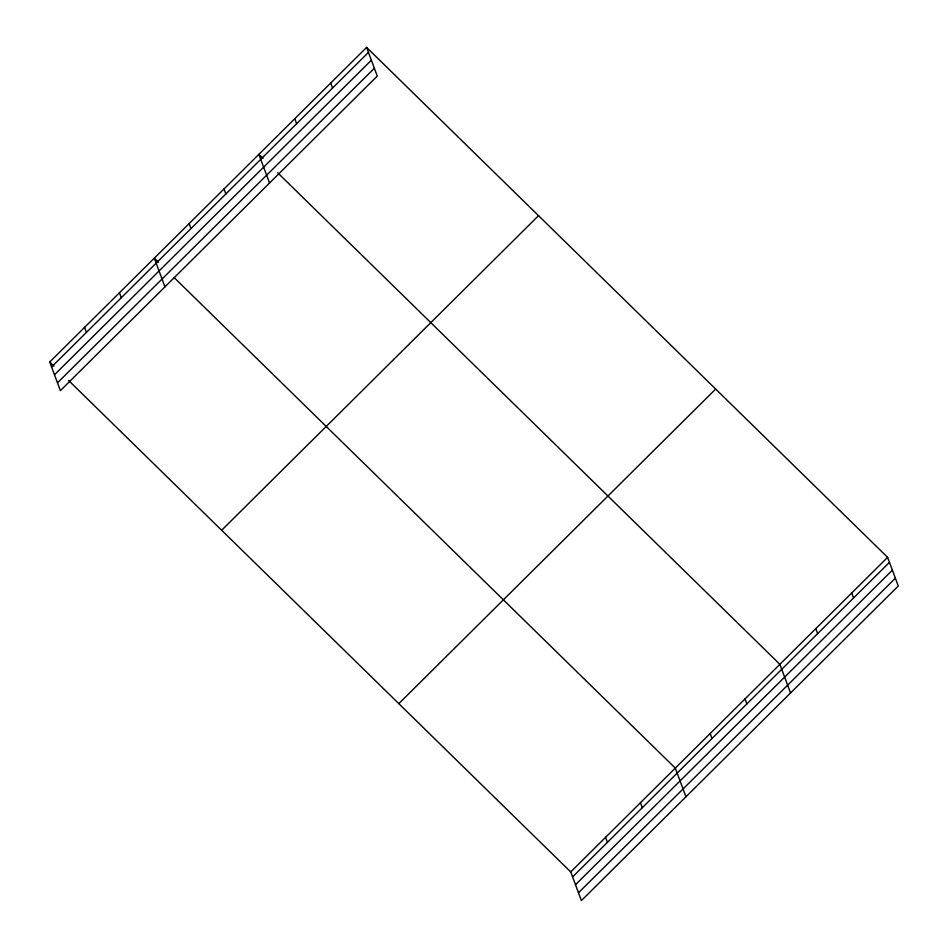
<?xml version="1.0" encoding="UTF-8"?>
<svg xmlns="http://www.w3.org/2000/svg" width="948" height="948" viewBox="0 0 948 948"><rect width="100%" height="100%" fill="white"/><g stroke="black" fill="none" stroke-linecap="round" stroke-linejoin="round"><path stroke-width="1.42" d="M366.603 47.4L377.268 76.077L60.388 390.647L49.723 361.982L366.603 47.4L887.612 557.353L898.277 586.018L581.397 900.6L570.732 871.923L68.588 380.444M51.583 366.971L368.464 52.389M54.486 374.78L371.367 60.21M57.473 382.838L374.365 68.256M221.654 530.264L538.535 215.682M398.8 703.641L715.681 389.071M570.732 871.923L887.612 557.353M572.58 876.924L889.473 562.342M575.495 884.733L892.376 570.151M578.481 892.791L895.374 578.209M263.058 158.458L258.863 154.358L269.528 183.023M277.74 172.832L779.872 664.311L790.537 692.976M158.482 262.276L154.299 258.164L164.952 286.841M174.219 277.669L675.296 768.117L685.961 796.794M49.723 361.982L53.918 366.082M851.707 592.998L853.555 597.987M815.79 628.654L817.638 633.643M745.021 698.913L746.87 703.902M710.159 733.515L712.019 738.504M640.445 802.719L642.294 807.708M330.698 83.057L332.547 88.046M605.582 837.321L607.443 842.31M294.781 118.701L296.641 123.69M224.012 188.96L225.861 193.949M189.15 223.562L191.01 228.551M119.436 292.766L121.297 297.767M84.573 327.38L86.434 332.369"/></g></svg>
